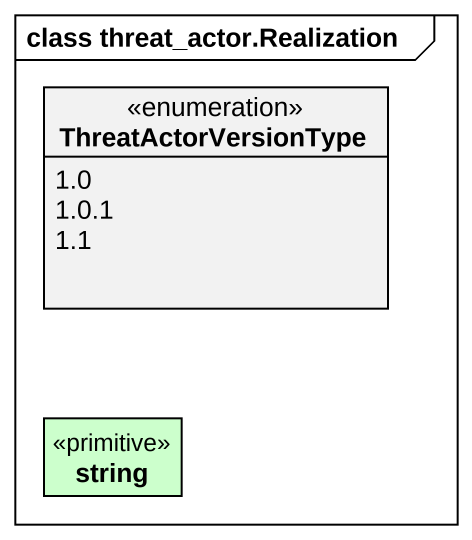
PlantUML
@startuml
mainframe class threat_actor.Realization
hide circle
hide empty members
enum ThreatActorVersionType {
  1.0
  1.0.1
  1.1
}
class string <<primitive>> #CCFFCC
@enduml
